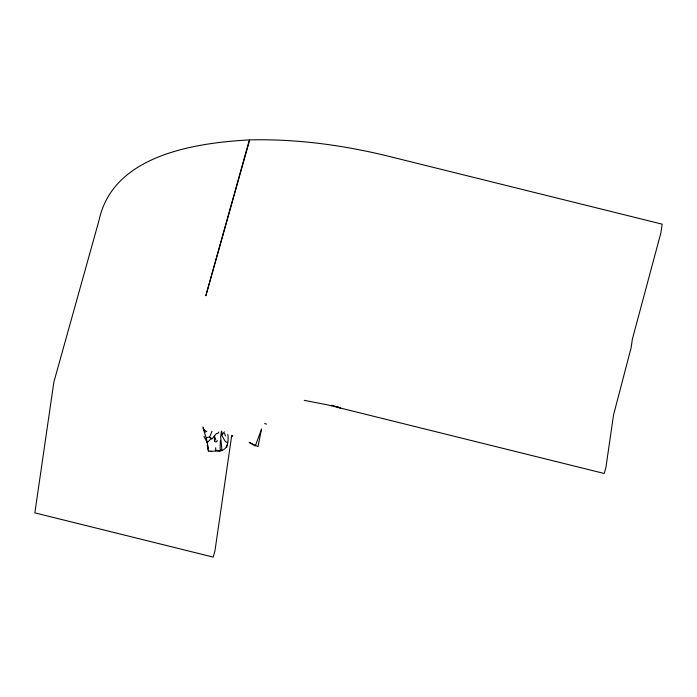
<?xml version="1.0" encoding="UTF-8"?>
<svg xmlns="http://www.w3.org/2000/svg" width="697" height="697" viewBox="0 0 697 697"><rect width="100%" height="100%" fill="white"/><g stroke="black" fill="none" stroke-linecap="round" stroke-linejoin="round"><path stroke-width="1.05" d="M215.669 447.727L215.661 450.933L211.47 451.412L208.098 451.003L208.812 450.741M227.797 434.475C229.217 443.292 226.56 452.858 215.661 450.933L216.279 450.288L220.008 450.846M221.419 431.086L220.653 436.862L221.968 450.419L220.104 449.33L220.374 440.8M227.614 442.325L226.168 442.116L224.87 440.731L221.751 435.398L222.073 432.044M203.541 427.427L203.324 428.882L206.521 439.276L208.185 447.317M231.77 435.216L214.955 550.874L213.212 557.112L34.85 512.861L53.861 382.104L99.14 219.938C113.114 155.204 194.35 142.972 249.369 139.888L205.85 295.728L249.735 139.897C295.528 138.79 341.216 144.854 385.694 155.562L662.15 224.155L660.887 232.868L632.362 339.178L631.099 347.899L613.543 414.942L605.946 467.243L604.203 473.481L327.738 404.896L304.249 400.348M226.743 447.256L227.126 445.226M204.169 430.458L204.439 429.465L203.324 428.882L202.905 426.991M206.521 439.276L206.713 438.814M212.019 431.243L209.631 437.097L210.973 438.692L212.045 438.814L216.436 433.543L218.056 433.238L218.832 431.992M221.751 435.398L224.382 431.835M210.973 438.692L207.262 442.586M231.5 437.08L232.876 435.599M217.508 440.774L216.079 441.994L214.476 441.462L214.388 435.73L215.913 440.321M204.526 432.523L206.782 431.173M206.669 437.507L209.631 437.097L212.045 438.814M340.72 408.111L331.789 405.166M204.012 430.65L205.667 430.72M264.59 423.584L266.602 424.081M337.644 406.848L340.45 408.041M210.999 451.046L211.47 451.412M204.012 436.392L207.026 442.421M224.6 433.334L225.392 435.947M207.279 445.183L207.436 446.699M207.898 448.049L208.028 450.018M207.941 447.169L208.002 449.338M261.558 429.091L257.995 446.629L249.143 442.386L255.294 445.958L261.558 429.091"/></g></svg>
